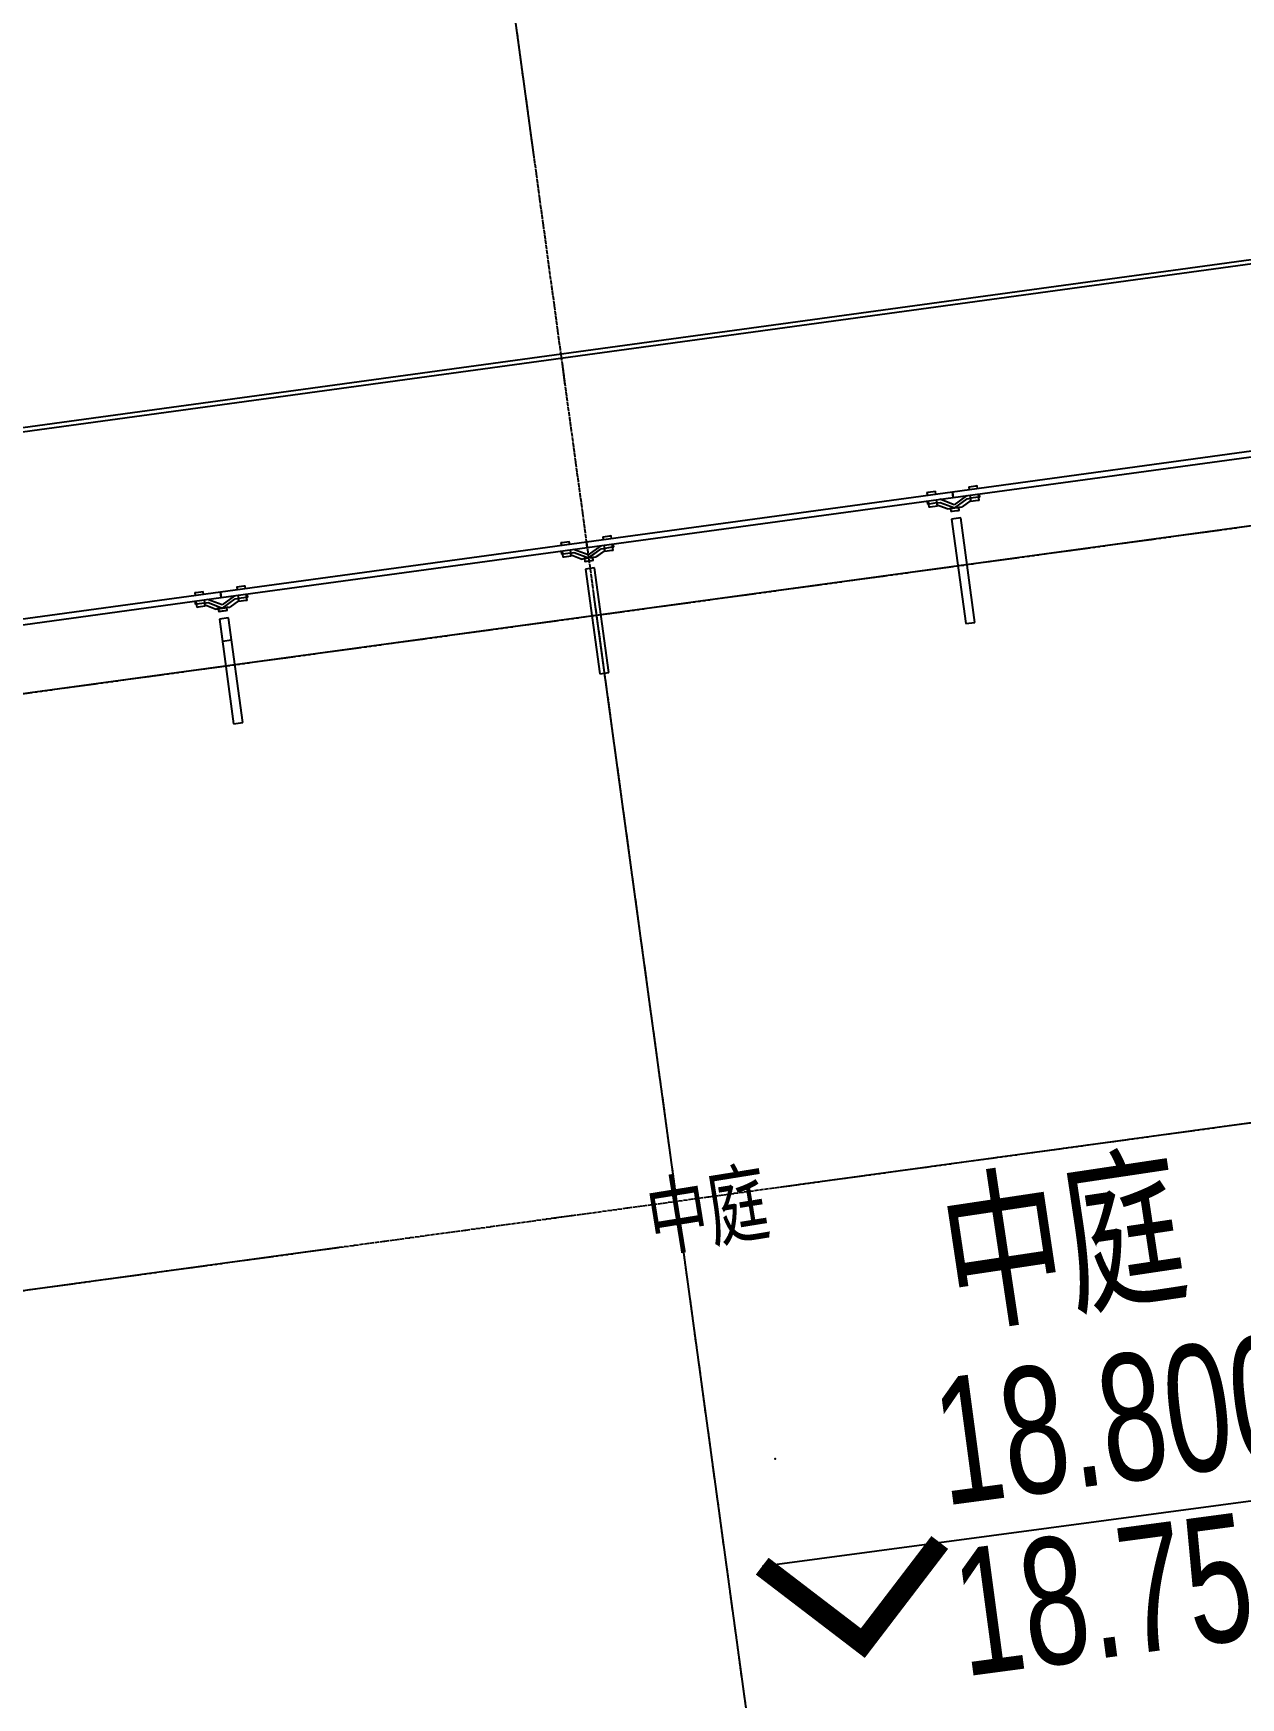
# Model space of a CAD drawing. Header units: millimetres. Extents: x -39175 to 150737, y -15023 to 140542.
# Drawn here: x -17120 to -11401, y 108529 to 116409 of the extents above; entities that cross this region are included whole.
import ezdxf
from ezdxf.enums import TextEntityAlignment as Align

# ---------------------------------------------------------------- set-up
doc = ezdxf.new("R2010")
doc.units = ezdxf.units.MM
doc.header["$LTSCALE"] = 10
doc.linetypes.add('E-RG-1F$0$$0$DOTE', pattern=[2.42, 2, -0.2, 0.02, -0.2])
doc.linetypes.add('XRE2$0$HIDDEN', pattern=[0.375, 0.25, -0.125])
for name, color, linetype in [('A—楼梯、电梯、栏杆', 50, 'Continuous'), ('A—轴线、尺寸', 1, 'Continuous'), ('A—门窗', 135, 'Continuous'), ('I—平面—文字', 40, 'Continuous'), ('I—平面—文字（放大1：100）', 40, 'XRE2$0$HIDDEN'), ('I—平面—标高', 40, 'Continuous'), ('轴线100', 1, 'Continuous')]:
    doc.layers.add(name, color=color, linetype=linetype)
doc.layers.add('E-RF-5F$0$A-GLAZ', color=6, linetype='Continuous', lineweight=5)
doc.layers.add('E-RF-5F$0$A-GLAZ-CWMG', color=3, linetype='Continuous', lineweight=5)
doc.styles.add('ARIAL', font='arial.ttf')
doc.styles.add('E1-RI-5F$0$$4$XD2008', font='SIMYOU.TTF', dxfattribs={"width": 0.7})
doc.styles.add('XD2008', font='SIMYOU.TTF', dxfattribs={"width": 0.7, "height": 600})
doc.dimstyles.new('200', dxfattribs={"dimscale": 200, "dimtxt": 2.5, "dimasz": 2, "dimexe": 1, "dimexo": 1, "dimgap": 0.8, "dimtad": 1, "dimdec": 0, "dimdsep": 46, "dimtxsty": 'ARIAL', "dimblk1": 'ARCHTICK', "dimblk2": 'ARCHTICK', "dimsah": 1, "dimcen": -0.9, "dimdle": 1, "dimclrd": 256, "dimclre": 256, "dimclrt": 40, "dimaunit": 1, "dimadec": 0, "dimazin": 0, "dimtfac": 0.35, "dimtdec": 0, "dimtix": 1, "dimtmove": 2, "dimatfit": 3, "dimldrblk": 'ARCHTICK', "dimfxl": 0, "dimtvp": 0.8, "dimtolj": 1, "dimtzin": 0, "dimarcsym": 0})

# ---------------------------------------------------------------- blocks, each defined once
blk = doc.blocks.new('E-RF-5F$0$Spider Panel - Spider Panel-10878150-E2 号楼五层平面图 5TH FLOOR PLAN')
at = {"layer": 'A—门窗', "color": 8, "lineweight": 9}
for p, q in [((-1000, 0), (-1000, -15.1)), ((-995, 40.4), (-995, 25.4)), ((-995, 40.4), (-989.1, 40.4)), ((-995, 0), (-995, -30.1)), ((-989.1, 40.4), (-955, 40.4)), ((-955, 25.4), (-955, 40.4)), ((-955, -30.1), (-955, 0)), ((-875, -35), (-939.6, 0)), ((-810.4, 0), (-875, -35)), ((-795, 40.4), (-795, 25.4)), ((-795, 40.4), (-760.9, 40.4)), ((-795, 0), (-795, -30.1)), ((-760.9, 40.4), (-755, 40.4)), ((-755, 25.4), (-755, 40.4)), ((-755, -30.1), (-755, 0)), ((-750, -15.1), (-750, 0)), ((750, 0), (750, -15.1)), ((755, 40.4), (755, 25.4)), ((755, 40.4), (760.9, 40.4)), ((755, 0), (755, -30.1)), ((760.9, 40.4), (795, 40.4)), ((795, 25.4), (795, 40.4)), ((795, -30.1), (795, 0)), ((875, -35), (810.4, 0)), ((939.6, 0), (875, -35)), ((955, 40.4), (955, 25.4)), ((955, 40.4), (989.1, 40.4)), ((955, 0), (955, -30.1)), ((989.1, 40.4), (995, 40.4)), ((995, 25.4), (995, 40.4)), ((995, -30.1), (995, 0)), ((1000, -15.1), (1000, 0)), ((-992.7, -15.1), (-1000, -15.1)), ((-989.1, -30.1), (-995, -30.1)), ((-957.3, -15.1), (-992.7, -15.1)), ((-955, -30.1), (-989.1, -30.1)), ((-957.3, -15.1), (-939.6, -15.1)), ((-943.3, -32.2), (-955, -25.9)), ((-939.6, -15.1), (-875, -50)), ((-910.4, -50), (-917.9, -46)), ((-910.4, -50), (-892.7, -50)), ((-910.4, -50), (-875, -50)), ((-900, -46), (-900, -50)), ((-900, -46), (-900, -50)), ((-895, -50), (-895, -65)), ((-895, -50), (-895, -65)), ((-895, -50), (-895, -65)), ((-895, -50), (-895, -65)), ((-889.1, -65), (-895, -65)), ((-860.9, -65), (-895, -65)), ((-860.9, -65), (-895, -65)), ((-889.1, -65), (-895, -65)), ((-892.7, -50), (-875, -50)), ((-855, -65), (-889.1, -65)), ((-855, -65), (-889.1, -65)), ((-875, -50), (-810.4, -15.1)), ((-875, -50), (-839.6, -50)), ((-875, -50), (-857.3, -50)), ((-855, -65), (-860.9, -65)), ((-855, -65), (-860.9, -65)), ((-857.3, -50), (-839.6, -50)), ((-855, -65), (-855, -50)), ((-855, -65), (-855, -50)), ((-855, -65), (-855, -50)), ((-855, -65), (-855, -50)), ((-850, -50), (-850, -46)), ((-850, -50), (-850, -46)), ((-795, -25.9), (-839.6, -50)), ((-810.4, -15.1), (-792.7, -15.1)), ((-760.9, -30.1), (-795, -30.1)), ((-757.3, -15.1), (-792.7, -15.1)), ((-755, -30.1), (-760.9, -30.1)), ((-750, -15.1), (-757.3, -15.1)), ((757.3, -15.1), (750, -15.1)), ((760.9, -30.1), (755, -30.1)), ((792.7, -15.1), (757.3, -15.1)), ((795, -30.1), (760.9, -30.1)), ((792.7, -15.1), (810.4, -15.1)), ((839.6, -50), (795, -25.9)), ((810.4, -15.1), (875, -50)), ((839.6, -50), (857.3, -50)), ((839.6, -50), (875, -50)), ((850, -46), (850, -50)), ((850, -46), (850, -50)), ((855, -50), (855, -65)), ((855, -50), (855, -65)), ((855, -50), (855, -65)), ((855, -50), (855, -65)), ((860.9, -65), (855, -65)), ((889.1, -65), (855, -65)), ((889.1, -65), (855, -65)), ((860.9, -65), (855, -65)), ((857.3, -50), (875, -50)), ((895, -65), (860.9, -65)), ((895, -65), (860.9, -65)), ((875, -50), (939.6, -15.1)), ((875, -50), (910.4, -50)), ((875, -50), (892.7, -50)), ((895, -65), (889.1, -65)), ((895, -65), (889.1, -65)), ((892.7, -50), (910.4, -50)), ((895, -65), (895, -50)), ((895, -65), (895, -50)), ((895, -65), (895, -50)), ((895, -65), (895, -50)), ((900, -50), (900, -46)), ((900, -50), (900, -46)), ((955, -25.9), (910.4, -50)), ((939.6, -15.1), (957.3, -15.1)), ((989.1, -30.1), (955, -30.1)), ((992.7, -15.1), (957.3, -15.1)), ((995, -30.1), (989.1, -30.1)), ((1000, -15.1), (992.7, -15.1))]:
    blk.add_line(p, q, dxfattribs=at)
at = {"layer": 'A—门窗'}
for p, q in [((875, 25.4), (-875, 25.4)), ((-875, 25.4), (-875, 0)), ((-875, 0), (875, 0)), ((875, 0), (875, 25.4))]:
    blk.add_line(p, q, dxfattribs=at)
blk = doc.blocks.new('E-RF-5F$0$Spider Panel - Spider Panel-V27-E2 号楼五层平面图 5TH FLOOR PLAN')
at = {"layer": 'A—门窗', "color": 8, "lineweight": 9}
for p, q in [((-995, 40.4), (-995, 25.4)), ((-995, 40.4), (-989.1, 40.4)), ((-995, 0), (-995, -30.1)), ((-989.1, 40.4), (-955, 40.4)), ((-955, 25.4), (-955, 40.4)), ((-955, -30.1), (-955, 0)), ((-810.4, 0), (-875, -35)), ((-795, 40.4), (-795, 25.4)), ((-795, 40.4), (-760.9, 40.4)), ((-795, 0), (-795, -30.1)), ((-760.9, 40.4), (-755, 40.4)), ((-755, 25.4), (-755, 40.4)), ((755, 40.4), (755, 25.4)), ((755, 40.4), (760.9, 40.4)), ((760.9, 40.4), (795, 40.4)), ((795, 25.4), (795, 40.4)), ((795, -30.1), (795, 0)), ((955, 40.4), (955, 25.4)), ((955, 40.4), (989.1, 40.4)), ((989.1, 40.4), (995, 40.4)), ((995, 25.4), (995, 40.4)), ((995, -30.1), (995, 0)), ((-1000, 0), (-1000, -15.1)), ((-992.7, -15.1), (-1000, -15.1)), ((-989.1, -30.1), (-995, -30.1)), ((-957.3, -15.1), (-992.7, -15.1)), ((-955, -30.1), (-989.1, -30.1)), ((-957.3, -15.1), (-939.6, -15.1)), ((-910.4, -50), (-955, -25.9)), ((-875, -35), (-939.6, 0)), ((-939.6, -15.1), (-875, -50)), ((-910.4, -50), (-892.7, -50)), ((-910.4, -50), (-875, -50)), ((-900, -46), (-900, -50)), ((-900, -46), (-900, -50)), ((-895, -50), (-895, -65)), ((-895, -50), (-895, -65)), ((-895, -50), (-895, -65)), ((-895, -50), (-895, -65)), ((-889.1, -65), (-895, -65)), ((-860.9, -65), (-895, -65)), ((-860.9, -65), (-895, -65)), ((-889.1, -65), (-895, -65)), ((-892.7, -50), (-875, -50)), ((-855, -65), (-889.1, -65)), ((-855, -65), (-889.1, -65)), ((-875, -50), (-810.4, -15.1)), ((-875, -50), (-839.6, -50)), ((-875, -50), (-857.3, -50)), ((-855, -65), (-860.9, -65)), ((-855, -65), (-860.9, -65)), ((-857.3, -50), (-839.6, -50)), ((-855, -65), (-855, -50)), ((-855, -65), (-855, -50)), ((-855, -65), (-855, -50)), ((-855, -65), (-855, -50)), ((-850, -50), (-850, -46)), ((-850, -50), (-850, -46)), ((-795, -25.9), (-839.6, -50)), ((-810.4, -15.1), (-792.7, -15.1)), ((-760.9, -30.1), (-795, -30.1)), ((-757.3, -15.1), (-792.7, -15.1)), ((-755, -30.1), (-760.9, -30.1)), ((-750, -15.1), (-757.3, -15.1)), ((-755, -30.1), (-755, 0)), ((-750, -15.1), (-750, 0)), ((750, 0), (750, -15.1)), ((757.3, -15.1), (750, -15.1)), ((755, 0), (755, -30.1)), ((760.9, -30.1), (755, -30.1)), ((792.7, -15.1), (757.3, -15.1)), ((795, -30.1), (760.9, -30.1)), ((792.7, -15.1), (810.4, -15.1)), ((839.6, -50), (795, -25.9)), ((875, -35), (810.4, 0)), ((810.4, -15.1), (875, -50)), ((839.6, -50), (857.3, -50)), ((839.6, -50), (875, -50)), ((850, -46), (850, -50)), ((850, -46), (850, -50)), ((855, -50), (855, -65)), ((855, -50), (855, -65)), ((855, -50), (855, -65)), ((855, -50), (855, -65)), ((860.9, -65), (855, -65)), ((889.1, -65), (855, -65)), ((889.1, -65), (855, -65)), ((860.9, -65), (855, -65)), ((857.3, -50), (875, -50)), ((895, -65), (860.9, -65)), ((895, -65), (860.9, -65)), ((939.6, 0), (875, -35)), ((875, -50), (939.6, -15.1)), ((875, -50), (910.4, -50)), ((875, -50), (892.7, -50)), ((895, -65), (889.1, -65)), ((895, -65), (889.1, -65)), ((892.7, -50), (910.4, -50)), ((895, -65), (895, -50)), ((895, -65), (895, -50)), ((895, -65), (895, -50)), ((895, -65), (895, -50)), ((900, -50), (900, -46)), ((900, -50), (900, -46)), ((955, -25.9), (910.4, -50)), ((939.6, -15.1), (957.3, -15.1)), ((955, 0), (955, -30.1)), ((989.1, -30.1), (955, -30.1)), ((992.7, -15.1), (957.3, -15.1)), ((995, -30.1), (989.1, -30.1)), ((1000, -15.1), (992.7, -15.1)), ((1000, -15.1), (1000, 0))]:
    blk.add_line(p, q, dxfattribs=at)
at = {"layer": 'A—门窗'}
for p, q in [((875, 25.4), (-875, 25.4)), ((-875, 25.4), (-875, 0)), ((-875, 0), (875, 0)), ((875, 0), (875, 25.4))]:
    blk.add_line(p, q, dxfattribs=at)
blk = doc.blocks.new('E-RF-5F$0$Spider Panel - Spider Panel-10878151-E2 号楼五层平面图 5TH FLOOR PLAN')
at = {"layer": 'A—门窗', "color": 8, "lineweight": 9}
for p, q in [((-1000, 0), (-1000, -15.1)), ((-995, 40.4), (-995, 25.4)), ((-995, 40.4), (-989.1, 40.4)), ((-995, 0), (-995, -30.1)), ((-989.1, 40.4), (-955, 40.4)), ((-955, 25.4), (-955, 40.4)), ((-955, -30.1), (-955, 0)), ((-875, -35), (-939.6, 0)), ((-810.4, 0), (-875, -35)), ((-795, 40.4), (-795, 25.4)), ((-795, 40.4), (-760.9, 40.4)), ((-795, 0), (-795, -30.1)), ((-760.9, 40.4), (-755, 40.4)), ((-755, 25.4), (-755, 40.4)), ((-755, -30.1), (-755, 0)), ((-750, -15.1), (-750, 0)), ((750, 0), (750, -15.1)), ((755, 40.4), (755, 25.4)), ((755, 40.4), (760.9, 40.4)), ((755, 0), (755, -30.1)), ((760.9, 40.4), (795, 40.4)), ((795, 25.4), (795, 40.4)), ((795, -30.1), (795, 0)), ((875, -35), (810.4, 0)), ((939.6, 0), (875, -35)), ((955, 40.4), (955, 25.4)), ((955, 40.4), (989.1, 40.4)), ((955, 0), (955, -30.1)), ((989.1, 40.4), (995, 40.4)), ((995, 25.4), (995, 40.4)), ((995, -30.1), (995, 0)), ((1000, -15.1), (1000, 0)), ((-992.7, -15.1), (-1000, -15.1)), ((-989.1, -30.1), (-995, -30.1)), ((-957.3, -15.1), (-992.7, -15.1)), ((-955, -30.1), (-989.1, -30.1)), ((-957.3, -15.1), (-939.6, -15.1)), ((-910.4, -50), (-955, -25.9)), ((-939.6, -15.1), (-875, -50)), ((-910.4, -50), (-892.7, -50)), ((-910.4, -50), (-875, -50)), ((-900, -46), (-900, -50)), ((-900, -46), (-900, -50)), ((-895, -50), (-895, -65)), ((-895, -50), (-895, -65)), ((-895, -50), (-895, -65)), ((-895, -50), (-895, -65)), ((-889.1, -65), (-895, -65)), ((-860.9, -65), (-895, -65)), ((-860.9, -65), (-895, -65)), ((-889.1, -65), (-895, -65)), ((-892.7, -50), (-875, -50)), ((-855, -65), (-889.1, -65)), ((-855, -65), (-889.1, -65)), ((-875, -50), (-810.4, -15.1)), ((-875, -50), (-839.6, -50)), ((-875, -50), (-857.3, -50)), ((-855, -65), (-860.9, -65)), ((-855, -65), (-860.9, -65)), ((-857.3, -50), (-839.6, -50)), ((-855, -65), (-855, -50)), ((-855, -65), (-855, -50)), ((-855, -65), (-855, -50)), ((-855, -65), (-855, -50)), ((-850, -50), (-850, -46)), ((-850, -50), (-850, -46)), ((-795, -25.9), (-839.6, -50)), ((-810.4, -15.1), (-792.7, -15.1)), ((-760.9, -30.1), (-795, -30.1)), ((-757.3, -15.1), (-792.7, -15.1)), ((-755, -30.1), (-760.9, -30.1)), ((-750, -15.1), (-757.3, -15.1)), ((757.3, -15.1), (750, -15.1)), ((760.9, -30.1), (755, -30.1)), ((792.7, -15.1), (757.3, -15.1)), ((795, -30.1), (760.9, -30.1)), ((792.7, -15.1), (810.4, -15.1)), ((839.6, -50), (795, -25.9)), ((810.4, -15.1), (875, -50)), ((839.6, -50), (857.3, -50)), ((839.6, -50), (875, -50)), ((850, -46), (850, -50)), ((850, -46), (850, -50)), ((855, -50), (855, -65)), ((855, -50), (855, -65)), ((855, -50), (855, -65)), ((855, -50), (855, -65)), ((860.9, -65), (855, -65)), ((889.1, -65), (855, -65)), ((889.1, -65), (855, -65)), ((860.9, -65), (855, -65)), ((857.3, -50), (875, -50)), ((895, -65), (860.9, -65)), ((895, -65), (860.9, -65)), ((875, -50), (939.6, -15.1)), ((875, -50), (910.4, -50)), ((875, -50), (892.7, -50)), ((895, -65), (889.1, -65)), ((895, -65), (889.1, -65)), ((892.7, -50), (910.4, -50)), ((895, -65), (895, -50)), ((895, -65), (895, -50)), ((895, -65), (895, -50)), ((895, -65), (895, -50)), ((900, -50), (900, -46)), ((900, -50), (900, -46)), ((955, -25.9), (910.4, -50)), ((939.6, -15.1), (957.3, -15.1)), ((989.1, -30.1), (955, -30.1)), ((992.7, -15.1), (957.3, -15.1)), ((995, -30.1), (989.1, -30.1)), ((1000, -15.1), (992.7, -15.1))]:
    blk.add_line(p, q, dxfattribs=at)
at = {"layer": 'A—门窗'}
for p, q in [((875, 25.4), (-875, 25.4)), ((-875, 25.4), (-875, 0)), ((-875, 0), (875, 0)), ((875, 0), (875, 25.4))]:
    blk.add_line(p, q, dxfattribs=at)
blk = doc.blocks.new('E-RF-5F$0$Spider Panel - Spider Panel-V28-E2 号楼五层平面图 5TH FLOOR PLAN')
at = {"layer": 'A—门窗', "color": 8, "lineweight": 9}
for p, q in [((-1000, 0), (-1000, -15.1)), ((-995, 40.4), (-995, 25.4)), ((-995, 40.4), (-989.1, 40.4)), ((-995, 0), (-995, -30.1)), ((-989.1, 40.4), (-955, 40.4)), ((-955, 25.4), (-955, 40.4)), ((-955, -30.1), (-955, 0)), ((-875, -35), (-939.6, 0)), ((-810.4, 0), (-875, -35)), ((-795, 40.4), (-795, 25.4)), ((-795, 40.4), (-760.9, 40.4)), ((-795, 0), (-795, -30.1)), ((-760.9, 40.4), (-755, 40.4)), ((-755, 25.4), (-755, 40.4)), ((-755, -30.1), (-755, 0)), ((-750, -15.1), (-750, 0)), ((750, 0), (750, -15.1)), ((755, 40.4), (755, 25.4)), ((755, 40.4), (760.9, 40.4)), ((755, 0), (755, -30.1)), ((760.9, 40.4), (795, 40.4)), ((795, 25.4), (795, 40.4)), ((795, -30.1), (795, 0)), ((874, -34.5), (810.4, 0)), ((939.6, 0), (899.4, -21.8)), ((957.3, 0), (939.6, 0)), ((955, 19.1), (955, -30.1)), ((957.3, 0), (992.7, 0)), ((992.7, 0), (1000, 0)), ((995, -30.1), (995, 19.1)), ((1000, -15.1), (1000, 0)), ((-992.7, -15.1), (-1000, -15.1)), ((-989.1, -30.1), (-995, -30.1)), ((-957.3, -15.1), (-992.7, -15.1)), ((-955, -30.1), (-989.1, -30.1)), ((-957.3, -15.1), (-939.6, -15.1)), ((-910.4, -50), (-955, -25.9)), ((-939.6, -15.1), (-875, -50)), ((-910.4, -50), (-892.7, -50)), ((-910.4, -50), (-875, -50)), ((-900, -46), (-900, -50)), ((-900, -46), (-900, -50)), ((-895, -50), (-895, -65)), ((-895, -50), (-895, -65)), ((-895, -50), (-895, -65)), ((-895, -50), (-895, -65)), ((-889.1, -65), (-895, -65)), ((-860.9, -65), (-895, -65)), ((-860.9, -65), (-895, -65)), ((-889.1, -65), (-895, -65)), ((-892.7, -50), (-875, -50)), ((-855, -65), (-889.1, -65)), ((-855, -65), (-889.1, -65)), ((-875, -50), (-810.4, -15.1)), ((-875, -50), (-839.6, -50)), ((-875, -50), (-857.3, -50)), ((-855, -65), (-860.9, -65)), ((-855, -65), (-860.9, -65)), ((-857.3, -50), (-839.6, -50)), ((-855, -65), (-855, -50)), ((-855, -65), (-855, -50)), ((-855, -65), (-855, -50)), ((-855, -65), (-855, -50)), ((-850, -50), (-850, -46)), ((-850, -50), (-850, -46)), ((-795, -25.9), (-839.6, -50)), ((-810.4, -15.1), (-792.7, -15.1)), ((-760.9, -30.1), (-795, -30.1)), ((-757.3, -15.1), (-792.7, -15.1)), ((-755, -30.1), (-760.9, -30.1)), ((-750, -15.1), (-757.3, -15.1)), ((757.3, -15.1), (750, -15.1)), ((760.9, -30.1), (755, -30.1)), ((792.7, -15.1), (757.3, -15.1)), ((795, -30.1), (760.9, -30.1)), ((792.7, -15.1), (810.4, -15.1)), ((839.6, -50), (795, -25.9)), ((810.4, -15.1), (874, -49.5)), ((839.6, -50), (857.3, -50)), ((839.6, -50), (874, -50)), ((850, -46), (850, -50)), ((850, -46), (850, -50)), ((855, -50), (855, -65)), ((855, -50), (855, -65)), ((855, -50), (855, -65)), ((855, -50), (855, -65)), ((860.9, -65), (855, -65)), ((874, -65), (855, -65)), ((874, -65), (855, -65)), ((860.9, -65), (855, -65)), ((857.3, -50), (874, -50)), ((874, -65), (860.9, -65)), ((874, -65), (860.9, -65)), ((899.4, -36.8), (939.6, -15.1)), ((899.4, -50), (910.4, -50)), ((899.4, -50), (910.4, -50)), ((900, -50), (900, -46)), ((900, -50), (900, -46)), ((955, -25.9), (910.4, -50)), ((939.6, -15.1), (957.3, -15.1)), ((989.1, -30.1), (955, -30.1)), ((992.7, -15.1), (957.3, -15.1)), ((995, -30.1), (989.1, -30.1)), ((1000, -15.1), (992.7, -15.1))]:
    blk.add_line(p, q, dxfattribs=at)
at = {"layer": 'A—门窗'}
for p, q in [((875, 25.4), (-875, 25.4)), ((-875, 25.4), (-875, 0)), ((-875, 0), (875, 0)), ((875, 0), (875, 25.4))]:
    blk.add_line(p, q, dxfattribs=at)
blk = doc.blocks.new('E-RF-5F$0$Rectangular Mullion - Icon Glass Fins-10878136-E2 号楼五层平面图 5TH FLOOR PLAN')
at = {"layer": 'E-RF-5F$0$A-GLAZ-CWMG', "lineweight": 18}
for p, q in [((-22, 100), (-22, 600)), ((-22, 600), (22, 600)), ((22, 600), (22, 100)), ((22, 100), (-22, 100))]:
    blk.add_line(p, q, dxfattribs=at)
blk = doc.blocks.new('_ArchTick')
at = {"color": 0, "linetype": 'ByBlock', "const_width": 0.15}
blk.add_lwpolyline([(-0.5, -0.5), (0.5, 0.5)], dxfattribs=at)
blk = doc.blocks.new('*D4653')
at = {"layer": 'A—轴线、尺寸', "linetype": 'ByBlock', "lineweight": -2}
for p, q in [((78472.2, 131606.8), (77673.1, 137453.1)), ((-33465.9, 122060), (77898.3, 137282)), ((-32386.9, 115642.3), (-33294.9, 122285.3))]:
    blk.add_line(p, q, dxfattribs=at)
at = {"layer": 'Defpoints', "color": 0, "linetype": 'ByBlock'}
for p in [(77700.2, 137254.9), (78499.3, 131408.6), (-32359.8, 115444.1, 0)]:
    blk.add_point(p, dxfattribs=at)
at = {"layer": 'A—轴线、尺寸', "linetype": 'ByBlock', "lineweight": -2, "xscale": 400, "yscale": 400, "zscale": 400}
for p, rotation in [((77700.2, 137254.9), 7.783339573525556), ((-33267.8, 122087.1), 187.7833395735256)]:
    blk.add_blockref('_ArchTick', p, dxfattribs=dict(at, rotation=rotation))
at = {"layer": 'A—轴线、尺寸', "color": 40, "linetype": 'ByBlock', "insert": (22159.9, 130082.5), "char_height": 500, "attachment_point": 5, "rotation": 7.78334, "style": 'ARIAL'}
blk.add_mtext('\\A1;112000', dxfattribs=at)
blk = doc.blocks.new('E1-RI-5F$0$$0$ECADI-TAG-HGHT_国标_')
at = {"color": 1}
blk.add_line((-2.121, 2.121), (11.768, 2.121), dxfattribs=at)
at = {"color": 1, "const_width": 0.5}
blk.add_lwpolyline([(-2.121, 2.121), (0, 0), (2.121, 2.121)], dxfattribs=at)
at = {"color": 1}
blk.add_point((-1.481, 4.6), dxfattribs=at)
at = {"style": 'E1-RI-5F$0$$4$XD2008', "width": 0.7}
blk.add_attdef('FL', text='', height=3, dxfattribs=at).set_placement((-2.689, 2.967), align=Align.RIGHT)
for tag, p in [('F.F.L.', (2.284, 2.967)), ('T.O.S.', (2.284, -1.104))]:
    blk.add_attdef(tag, p, '', height=3, dxfattribs=at)
blk = doc.blocks.new('A$C1C9D1350')
at = {"layer": '轴线100', "linetype": 'E-RG-1F$0$$0$DOTE'}
for p, q in [((-271518.9, 128766.8), (-267590, 100023.3)), ((-251705.1, 119160.8), (-291206.9, 113761.5)), ((-258261.4, 115438.6), (-290827.7, 110987.3))]:
    blk.add_line(p, q, dxfattribs=at)

msp = doc.modelspace()

# ---------------------------------------------------------------- linework, layer by layer
at = {"layer": 'A—楼梯、电梯、栏杆'}
for points in [[(-18357.2, 113239.8), (-18510.3, 114359.4), (-10682.9, 115429.3), (-10529.9, 114309.7)], [(-18337.4, 113242.5), (-18487.7, 114342.3), (-10700, 115406.8), (-10222, 111909.3), (-7948.8, 112219.5)]]:
    msp.add_lwpolyline(points, dxfattribs=at)
at = {"layer": 'A—轴线、尺寸', "linetype": 'E-RG-1F$0$$0$DOTE', "ltscale": 500}
for p, q in [((-16104.8, 125741.2), (-12176, 96997.7)), ((2886.3, 116022.8), (-36615.6, 110623.4)), ((-3670.1, 112300.6), (-36236.4, 107849.2))]:
    msp.add_line(p, q, dxfattribs=at)
at = {"layer": 'A—门窗'}
for p, q in [((-11032.2, 114473.6), (-12766.1, 114236.6)), ((-12762.7, 114211.4), (-11028.8, 114448.4)), ((-12688.9, 114262.3), (-12655, 114266.9)), ((-12688.9, 114262.3), (-12655, 114266.9)), ((-12688.9, 114262.3), (-12686.8, 114247.4)), ((-12688.9, 114262.3), (-12686.8, 114247.4)), ((-12655, 114266.9), (-12649.2, 114267.7)), ((-12655, 114266.9), (-12649.2, 114267.7)), ((-12647.2, 114252.8), (-12649.2, 114267.7)), ((-12647.2, 114252.8), (-12649.2, 114267.7)), ((-12766.1, 114236.6), (-14500, 113999.6)), ((-14496.5, 113974.4), (-12762.7, 114211.4)), ((-12887, 114235.2), (-12881.2, 114236)), ((-12887, 114235.2), (-12881.2, 114236)), ((-12887, 114235.2), (-12885, 114220.3)), ((-12887, 114235.2), (-12885, 114220.3)), ((-12886.5, 114194.5), (-12884.5, 114179.5)), ((-12886.5, 114194.5), (-12884.5, 114179.5)), ((-12881.6, 114195.2), (-12877.5, 114165.3)), ((-12881.6, 114195.2), (-12877.5, 114165.3)), ((-12881.2, 114236), (-12847.4, 114240.6)), ((-12881.2, 114236), (-12847.4, 114240.6)), ((-12842.2, 114185.3), (-12877.2, 114180.5)), ((-12842.2, 114185.3), (-12877.2, 114180.5)), ((-12845.4, 114225.7), (-12847.4, 114240.6)), ((-12845.4, 114225.7), (-12847.4, 114240.6)), ((-12842.2, 114185.3), (-12824.7, 114187.7)), ((-12842.2, 114185.3), (-12824.7, 114187.7)), ((-12837.8, 114170.8), (-12841.9, 114200.6)), ((-12837.8, 114170.8), (-12841.9, 114200.6)), ((-12757.9, 114176.7), (-12826.7, 114202.7)), ((-12757.9, 114176.7), (-12826.7, 114202.7)), ((-12824.7, 114187.7), (-12755.9, 114161.9)), ((-12824.7, 114187.7), (-12755.9, 114161.9)), ((-12762.7, 114211.4), (-12766.1, 114236.6)), ((-12766.1, 114236.6), (-12762.7, 114211.4)), ((-12698.6, 114220.2), (-12757.9, 114176.7)), ((-12698.6, 114220.2), (-12757.9, 114176.7)), ((-12755.9, 114161.9), (-12696.6, 114205.2)), ((-12755.9, 114161.9), (-12696.6, 114205.2)), ((-12679.9, 114196.6), (-12720.9, 114166.7)), ((-12679.9, 114196.6), (-12720.9, 114166.7)), ((-12696.6, 114205.2), (-12679, 114207.6)), ((-12696.6, 114205.2), (-12679, 114207.6)), ((-12683.4, 114222.2), (-12679.3, 114192.4)), ((-12683.4, 114222.2), (-12679.3, 114192.4)), ((-12645.5, 114197), (-12679.3, 114192.4)), ((-12645.5, 114197), (-12679.3, 114192.4)), ((-12644, 114212.4), (-12679, 114207.6)), ((-12644, 114212.4), (-12679, 114207.6)), ((-12639.7, 114197.8), (-12645.5, 114197)), ((-12639.7, 114197.8), (-12645.5, 114197)), ((-12636.8, 114213.4), (-12644, 114212.4)), ((-12636.8, 114213.4), (-12644, 114212.4)), ((-12639.7, 114197.8), (-12643.8, 114227.7)), ((-12639.7, 114197.8), (-12643.8, 114227.7)), ((-12636.8, 114213.4), (-12638.8, 114228.3)), ((-12636.8, 114213.4), (-12638.8, 114228.3)), ((-12877.2, 114180.5), (-12884.5, 114179.5)), ((-12877.2, 114180.5), (-12884.5, 114179.5)), ((-12871.7, 114166.1), (-12877.5, 114165.3)), ((-12871.7, 114166.1), (-12877.5, 114165.3)), ((-12837.8, 114170.8), (-12871.7, 114166.1)), ((-12837.8, 114170.8), (-12871.7, 114166.1)), ((-12790.9, 114157.1), (-12838.5, 114174.9)), ((-12790.9, 114157.1), (-12838.5, 114174.9)), ((-12790.9, 114157.1), (-12755.9, 114161.9)), ((-12790.9, 114157.1), (-12755.9, 114161.9)), ((-12790.9, 114157.1), (-12773.4, 114159.5)), ((-12790.9, 114157.1), (-12773.4, 114159.5)), ((-12781.2, 114162.5), (-12780.7, 114158.5)), ((-12781.2, 114162.5), (-12780.7, 114158.5)), ((-12781.2, 114162.5), (-12780.7, 114158.5)), ((-12781.2, 114162.5), (-12780.7, 114158.5)), ((-12775.7, 114159.2), (-12773.7, 114144.3)), ((-12775.7, 114159.2), (-12773.7, 114144.3)), ((-12775.7, 114159.2), (-12773.7, 114144.3)), ((-12775.7, 114159.2), (-12773.7, 114144.3)), ((-12775.7, 114159.2), (-12773.7, 114144.3)), ((-12775.7, 114159.2), (-12773.7, 114144.3)), ((-12775.7, 114159.2), (-12773.7, 114144.3)), ((-12775.7, 114159.2), (-12773.7, 114144.3)), ((-12739.8, 114148.9), (-12773.7, 114144.3)), ((-12739.8, 114148.9), (-12773.7, 114144.3)), ((-12739.8, 114148.9), (-12773.7, 114144.3)), ((-12739.8, 114148.9), (-12773.7, 114144.3)), ((-12767.9, 114145.1), (-12773.7, 114144.3)), ((-12767.9, 114145.1), (-12773.7, 114144.3)), ((-12767.9, 114145.1), (-12773.7, 114144.3)), ((-12767.9, 114145.1), (-12773.7, 114144.3)), ((-12773.4, 114159.5), (-12755.9, 114161.9)), ((-12773.4, 114159.5), (-12755.9, 114161.9)), ((-12734, 114149.7), (-12767.9, 114145.1)), ((-12734, 114149.7), (-12767.9, 114145.1)), ((-12734, 114149.7), (-12767.9, 114145.1)), ((-12734, 114149.7), (-12767.9, 114145.1)), ((-12755.9, 114161.9), (-12720.9, 114166.7)), ((-12755.9, 114161.9), (-12720.9, 114166.7)), ((-12755.9, 114161.9), (-12738.4, 114164.3)), ((-12755.9, 114161.9), (-12738.4, 114164.3)), ((-12734, 114149.7), (-12739.8, 114148.9)), ((-12734, 114149.7), (-12739.8, 114148.9)), ((-12734, 114149.7), (-12739.8, 114148.9)), ((-12734, 114149.7), (-12739.8, 114148.9)), ((-12738.4, 114164.3), (-12720.9, 114166.7)), ((-12738.4, 114164.3), (-12720.9, 114166.7)), ((-12734, 114149.7), (-12736.1, 114164.6)), ((-12734, 114149.7), (-12736.1, 114164.6)), ((-12734, 114149.7), (-12736.1, 114164.6)), ((-12734, 114149.7), (-12736.1, 114164.6)), ((-12734, 114149.7), (-12736.1, 114164.6)), ((-12734, 114149.7), (-12736.1, 114164.6)), ((-12734, 114149.7), (-12736.1, 114164.6)), ((-12734, 114149.7), (-12736.1, 114164.6)), ((-12731.1, 114165.3), (-12731.7, 114169.2)), ((-12731.1, 114165.3), (-12731.7, 114169.2)), ((-12731.1, 114165.3), (-12731.7, 114169.2)), ((-12731.1, 114165.3), (-12731.7, 114169.2)), ((-14422.7, 114025.3), (-14388.9, 114029.9)), ((-14422.7, 114025.3), (-14388.9, 114029.9)), ((-14422.7, 114025.3), (-14420.7, 114010.4)), ((-14422.7, 114025.3), (-14420.7, 114010.4)), ((-14388.9, 114029.9), (-14383.1, 114030.7)), ((-14388.9, 114029.9), (-14383.1, 114030.7)), ((-14381.1, 114015.8), (-14383.1, 114030.7)), ((-14381.1, 114015.8), (-14383.1, 114030.7)), ((-14500, 113999.6), (-16233.9, 113762.6)), ((-16230.4, 113737.4), (-14496.5, 113974.4)), ((-14620.9, 113998.2), (-14615.1, 113999)), ((-14620.9, 113998.2), (-14615.1, 113999)), ((-14620.9, 113998.2), (-14618.9, 113983.3)), ((-14620.9, 113998.2), (-14618.9, 113983.3)), ((-14620.4, 113957.5), (-14618.3, 113942.5)), ((-14620.4, 113957.5), (-14618.3, 113942.5)), ((-14615.4, 113958.2), (-14611.4, 113928.3)), ((-14615.4, 113958.2), (-14611.4, 113928.3)), ((-14615.1, 113999), (-14581.3, 114003.6)), ((-14615.1, 113999), (-14581.3, 114003.6)), ((-14576.1, 113948.3), (-14611.1, 113943.5)), ((-14576.1, 113948.3), (-14611.1, 113943.5)), ((-14579.2, 113988.7), (-14581.3, 114003.6)), ((-14579.2, 113988.7), (-14581.3, 114003.6)), ((-14576.1, 113948.3), (-14558.5, 113950.7)), ((-14576.1, 113948.3), (-14558.5, 113950.7)), ((-14571.7, 113933.8), (-14575.8, 113963.6)), ((-14571.7, 113933.8), (-14575.8, 113963.6)), ((-14491.8, 113939.7), (-14560.6, 113965.7)), ((-14491.8, 113939.7), (-14560.6, 113965.7)), ((-14558.5, 113950.7), (-14489.8, 113924.9)), ((-14558.5, 113950.7), (-14489.8, 113924.9)), ((-14496.5, 113974.4), (-14500, 113999.6)), ((-14500, 113999.6), (-14496.5, 113974.4)), ((-14432.5, 113983.2), (-14491.8, 113939.7)), ((-14432.5, 113983.2), (-14491.8, 113939.7)), ((-14489.8, 113924.9), (-14430.4, 113968.2)), ((-14489.8, 113924.9), (-14430.4, 113968.2)), ((-14413.7, 113959.6), (-14454.7, 113929.7)), ((-14413.7, 113959.6), (-14454.7, 113929.7)), ((-14430.4, 113968.2), (-14412.9, 113970.6)), ((-14430.4, 113968.2), (-14412.9, 113970.6)), ((-14417.3, 113985.2), (-14413.2, 113955.4)), ((-14417.3, 113985.2), (-14413.2, 113955.4)), ((-14379.4, 113960), (-14413.2, 113955.4)), ((-14379.4, 113960), (-14413.2, 113955.4)), ((-14377.9, 113975.4), (-14412.9, 113970.6)), ((-14377.9, 113975.4), (-14412.9, 113970.6)), ((-14373.6, 113960.8), (-14379.4, 113960)), ((-14373.6, 113960.8), (-14379.4, 113960)), ((-14370.6, 113976.4), (-14377.9, 113975.4)), ((-14370.6, 113976.4), (-14377.9, 113975.4)), ((-14373.6, 113960.8), (-14377.6, 113990.7)), ((-14373.6, 113960.8), (-14377.6, 113990.7)), ((-14370.6, 113976.4), (-14372.7, 113991.3)), ((-14370.6, 113976.4), (-14372.7, 113991.3)), ((-14611.1, 113943.5), (-14618.3, 113942.5)), ((-14611.1, 113943.5), (-14618.3, 113942.5)), ((-14605.5, 113929.1), (-14611.4, 113928.3)), ((-14605.5, 113929.1), (-14611.4, 113928.3)), ((-14571.7, 113933.8), (-14605.5, 113929.1)), ((-14571.7, 113933.8), (-14605.5, 113929.1)), ((-14524.8, 113920.1), (-14572.3, 113937.9)), ((-14524.8, 113920.1), (-14572.3, 113937.9)), ((-14524.8, 113920.1), (-14489.8, 113924.9)), ((-14524.8, 113920.1), (-14489.8, 113924.9)), ((-14524.8, 113920.1), (-14507.3, 113922.5)), ((-14524.8, 113920.1), (-14507.3, 113922.5)), ((-14515.1, 113925.5), (-14514.5, 113921.5)), ((-14515.1, 113925.5), (-14514.5, 113921.5)), ((-14515.1, 113925.5), (-14514.5, 113921.5)), ((-14515.1, 113925.5), (-14514.5, 113921.5)), ((-14509.6, 113922.2), (-14507.5, 113907.3)), ((-14509.6, 113922.2), (-14507.5, 113907.3)), ((-14509.6, 113922.2), (-14507.5, 113907.3)), ((-14509.6, 113922.2), (-14507.5, 113907.3)), ((-14509.6, 113922.2), (-14507.5, 113907.3)), ((-14509.6, 113922.2), (-14507.5, 113907.3)), ((-14509.6, 113922.2), (-14507.5, 113907.3)), ((-14509.6, 113922.2), (-14507.5, 113907.3)), ((-14473.7, 113911.9), (-14507.5, 113907.3)), ((-14473.7, 113911.9), (-14507.5, 113907.3)), ((-14473.7, 113911.9), (-14507.5, 113907.3)), ((-14473.7, 113911.9), (-14507.5, 113907.3)), ((-14501.7, 113908.1), (-14507.5, 113907.3)), ((-14501.7, 113908.1), (-14507.5, 113907.3)), ((-14501.7, 113908.1), (-14507.5, 113907.3)), ((-14501.7, 113908.1), (-14507.5, 113907.3)), ((-14507.3, 113922.5), (-14489.8, 113924.9)), ((-14507.3, 113922.5), (-14489.8, 113924.9)), ((-14467.9, 113912.7), (-14501.7, 113908.1)), ((-14467.9, 113912.7), (-14501.7, 113908.1)), ((-14467.9, 113912.7), (-14501.7, 113908.1)), ((-14467.9, 113912.7), (-14501.7, 113908.1)), ((-14489.8, 113924.9), (-14454.7, 113929.7)), ((-14489.8, 113924.9), (-14454.7, 113929.7)), ((-14489.8, 113924.9), (-14472.2, 113927.3)), ((-14489.8, 113924.9), (-14472.2, 113927.3)), ((-14467.9, 113912.7), (-14473.7, 113911.9)), ((-14467.9, 113912.7), (-14473.7, 113911.9)), ((-14467.9, 113912.7), (-14473.7, 113911.9)), ((-14467.9, 113912.7), (-14473.7, 113911.9)), ((-14472.2, 113927.3), (-14454.7, 113929.7)), ((-14472.2, 113927.3), (-14454.7, 113929.7)), ((-14467.9, 113912.7), (-14469.9, 113927.6)), ((-14467.9, 113912.7), (-14469.9, 113927.6)), ((-14467.9, 113912.7), (-14469.9, 113927.6)), ((-14467.9, 113912.7), (-14469.9, 113927.6)), ((-14467.9, 113912.7), (-14469.9, 113927.6)), ((-14467.9, 113912.7), (-14469.9, 113927.6)), ((-14467.9, 113912.7), (-14469.9, 113927.6)), ((-14467.9, 113912.7), (-14469.9, 113927.6)), ((-14465, 113928.3), (-14465.5, 113932.2)), ((-14465, 113928.3), (-14465.5, 113932.2)), ((-14465, 113928.3), (-14465.5, 113932.2)), ((-14465, 113928.3), (-14465.5, 113932.2)), ((-16156.6, 113788.3), (-16122.8, 113792.9)), ((-16156.6, 113788.3), (-16122.8, 113792.9)), ((-16156.6, 113788.3), (-16154.6, 113773.4)), ((-16156.6, 113788.3), (-16154.6, 113773.4)), ((-16122.8, 113792.9), (-16117, 113793.7)), ((-16122.8, 113792.9), (-16117, 113793.7)), ((-16115, 113778.8), (-16117, 113793.7)), ((-16115, 113778.8), (-16117, 113793.7)), ((-16233.9, 113762.6), (-17967.7, 113525.6)), ((-17964.3, 113500.4), (-16230.4, 113737.4)), ((-16354.8, 113761.2), (-16349, 113762)), ((-16354.8, 113761.2), (-16349, 113762)), ((-16354.8, 113761.2), (-16352.7, 113746.3)), ((-16354.8, 113761.2), (-16352.7, 113746.3)), ((-16354.3, 113720.5), (-16352.2, 113705.5)), ((-16354.3, 113720.5), (-16352.2, 113705.5)), ((-16349.3, 113721.2), (-16345.2, 113691.3)), ((-16349.3, 113721.2), (-16345.2, 113691.3)), ((-16349, 113762), (-16315.1, 113766.6)), ((-16349, 113762), (-16315.1, 113766.6)), ((-16309.9, 113711.3), (-16345, 113706.5)), ((-16309.9, 113711.3), (-16345, 113706.5)), ((-16313.1, 113751.7), (-16315.1, 113766.6)), ((-16313.1, 113751.7), (-16315.1, 113766.6)), ((-16309.9, 113711.3), (-16292.4, 113713.7)), ((-16309.9, 113711.3), (-16292.4, 113713.7)), ((-16305.6, 113696.8), (-16309.7, 113726.6)), ((-16305.6, 113696.8), (-16309.7, 113726.6)), ((-16225.7, 113702.7), (-16294.5, 113728.7)), ((-16225.7, 113702.7), (-16294.5, 113728.7)), ((-16292.4, 113713.7), (-16223.6, 113687.9)), ((-16292.4, 113713.7), (-16223.6, 113687.9)), ((-16230.4, 113737.4), (-16233.9, 113762.6)), ((-16233.9, 113762.6), (-16230.4, 113737.4)), ((-16166.4, 113746.2), (-16225.7, 113702.7)), ((-16166.4, 113746.2), (-16225.7, 113702.7)), ((-16223.6, 113687.9), (-16164.3, 113731.2)), ((-16223.6, 113687.9), (-16164.3, 113731.2)), ((-16147.6, 113722.6), (-16188.6, 113692.7)), ((-16147.6, 113722.6), (-16188.6, 113692.7)), ((-16164.3, 113731.2), (-16146.8, 113733.6)), ((-16164.3, 113731.2), (-16146.8, 113733.6)), ((-16151.2, 113748.2), (-16147.1, 113718.4)), ((-16151.2, 113748.2), (-16147.1, 113718.4)), ((-16113.2, 113723), (-16147.1, 113718.4)), ((-16113.2, 113723), (-16147.1, 113718.4)), ((-16111.8, 113738.4), (-16146.8, 113733.6)), ((-16111.8, 113738.4), (-16146.8, 113733.6)), ((-16107.4, 113723.8), (-16113.2, 113723)), ((-16107.4, 113723.8), (-16113.2, 113723)), ((-16104.5, 113739.4), (-16111.8, 113738.4)), ((-16104.5, 113739.4), (-16111.8, 113738.4)), ((-16107.4, 113723.8), (-16111.5, 113753.7)), ((-16107.4, 113723.8), (-16111.5, 113753.7)), ((-16104.5, 113739.4), (-16106.6, 113754.3)), ((-16104.5, 113739.4), (-16106.6, 113754.3)), ((-16345, 113706.5), (-16352.2, 113705.5)), ((-16345, 113706.5), (-16352.2, 113705.5)), ((-16339.4, 113692.1), (-16345.2, 113691.3)), ((-16339.4, 113692.1), (-16345.2, 113691.3)), ((-16305.6, 113696.8), (-16339.4, 113692.1)), ((-16305.6, 113696.8), (-16339.4, 113692.1)), ((-16258.7, 113683.1), (-16306.2, 113700.9)), ((-16258.7, 113683.1), (-16306.2, 113700.9)), ((-16258.7, 113683.1), (-16223.6, 113687.9)), ((-16258.7, 113683.1), (-16223.6, 113687.9)), ((-16258.7, 113683.1), (-16241.2, 113685.5)), ((-16258.7, 113683.1), (-16241.2, 113685.5)), ((-16249, 113688.5), (-16248.4, 113684.5)), ((-16249, 113688.5), (-16248.4, 113684.5)), ((-16249, 113688.5), (-16248.4, 113684.5)), ((-16249, 113688.5), (-16248.4, 113684.5)), ((-16243.5, 113685.2), (-16241.4, 113670.3)), ((-16243.5, 113685.2), (-16241.4, 113670.3)), ((-16243.5, 113685.2), (-16241.4, 113670.3)), ((-16243.5, 113685.2), (-16241.4, 113670.3)), ((-16243.5, 113685.2), (-16241.4, 113670.3)), ((-16243.5, 113685.2), (-16241.4, 113670.3)), ((-16243.5, 113685.2), (-16241.4, 113670.3)), ((-16243.5, 113685.2), (-16241.4, 113670.3)), ((-16207.6, 113674.9), (-16241.4, 113670.3)), ((-16207.6, 113674.9), (-16241.4, 113670.3)), ((-16207.6, 113674.9), (-16241.4, 113670.3)), ((-16207.6, 113674.9), (-16241.4, 113670.3)), ((-16235.6, 113671.1), (-16241.4, 113670.3)), ((-16235.6, 113671.1), (-16241.4, 113670.3)), ((-16235.6, 113671.1), (-16241.4, 113670.3)), ((-16235.6, 113671.1), (-16241.4, 113670.3)), ((-16241.2, 113685.5), (-16223.6, 113687.9)), ((-16241.2, 113685.5), (-16223.6, 113687.9)), ((-16201.8, 113675.7), (-16235.6, 113671.1)), ((-16201.8, 113675.7), (-16235.6, 113671.1)), ((-16201.8, 113675.7), (-16235.6, 113671.1)), ((-16201.8, 113675.7), (-16235.6, 113671.1)), ((-16223.6, 113687.9), (-16188.6, 113692.7)), ((-16223.6, 113687.9), (-16188.6, 113692.7)), ((-16223.6, 113687.9), (-16206.1, 113690.3)), ((-16223.6, 113687.9), (-16206.1, 113690.3)), ((-16201.8, 113675.7), (-16207.6, 113674.9)), ((-16201.8, 113675.7), (-16207.6, 113674.9)), ((-16201.8, 113675.7), (-16207.6, 113674.9)), ((-16201.8, 113675.7), (-16207.6, 113674.9)), ((-16206.1, 113690.3), (-16188.6, 113692.7)), ((-16206.1, 113690.3), (-16188.6, 113692.7)), ((-16201.8, 113675.7), (-16203.8, 113690.6)), ((-16201.8, 113675.7), (-16203.8, 113690.6)), ((-16201.8, 113675.7), (-16203.8, 113690.6)), ((-16201.8, 113675.7), (-16203.8, 113690.6)), ((-16201.8, 113675.7), (-16203.8, 113690.6)), ((-16201.8, 113675.7), (-16203.8, 113690.6)), ((-16201.8, 113675.7), (-16203.8, 113690.6)), ((-16201.8, 113675.7), (-16203.8, 113690.6)), ((-16198.9, 113691.3), (-16199.4, 113695.2)), ((-16198.9, 113691.3), (-16199.4, 113695.2)), ((-16198.9, 113691.3), (-16199.4, 113695.2)), ((-16198.9, 113691.3), (-16199.4, 113695.2))]:
    msp.add_line(p, q, dxfattribs=at)
at = {"layer": 'A—门窗', "extrusion": (0, 0, -1)}
for p, q in [((-12727.3, 114115.3), (-12770.9, 114109.4)), ((-12727.3, 114115.3), (-12770.9, 114109.4)), ((-12770.9, 114109.4), (-12703.2, 113614)), ((-12770.9, 114109.4), (-12703.2, 113614)), ((-12659.6, 113619.9), (-12727.3, 114115.3)), ((-12659.6, 113619.9), (-12727.3, 114115.3)), ((-14461.2, 113878.3), (-14504.8, 113872.4)), ((-14461.2, 113878.3), (-14504.8, 113872.4)), ((-14461.2, 113878.3), (-14504.8, 113872.4)), ((-14504.8, 113872.4), (-14437.1, 113377)), ((-14504.8, 113872.4), (-14437.1, 113377)), ((-14504.8, 113872.4), (-14437.1, 113377)), ((-14393.5, 113382.9), (-14461.2, 113878.3)), ((-14393.5, 113382.9), (-14461.2, 113878.3)), ((-14393.5, 113382.9), (-14461.2, 113878.3)), ((-16195.1, 113641.3), (-16238.7, 113635.4)), ((-16195.1, 113641.3), (-16238.7, 113635.4)), ((-16195.1, 113641.3), (-16238.7, 113635.4)), ((-16195.1, 113641.3), (-16238.7, 113635.4)), ((-16238.7, 113635.4), (-16171, 113140)), ((-16238.7, 113635.4), (-16171, 113140)), ((-16238.7, 113635.4), (-16224.4, 113531.3)), ((-16238.7, 113635.4), (-16171, 113140)), ((-16127.4, 113145.9), (-16195.1, 113641.3)), ((-16127.4, 113145.9), (-16195.1, 113641.3)), ((-16180.9, 113537.3), (-16195.1, 113641.3)), ((-16127.4, 113145.9), (-16195.1, 113641.3)), ((-12703.2, 113614), (-12659.6, 113619.9)), ((-12703.2, 113614), (-12659.6, 113619.9)), ((-16224.4, 113531.3), (-16180.9, 113537.3)), ((-14437.1, 113377), (-14393.5, 113382.9)), ((-14437.1, 113377), (-14393.5, 113382.9)), ((-14437.1, 113377), (-14393.5, 113382.9)), ((-16171, 113140), (-16127.4, 113145.9)), ((-16171, 113140), (-16127.4, 113145.9)), ((-16171, 113140), (-16127.4, 113145.9))]:
    msp.add_line(p, q, dxfattribs=at)

# ---------------------------------------------------------------- block references
at = {"layer": 'A—门窗', "extrusion": (0, 0, -1), "rotation": 172.2166604265777}
msp.add_blockref('E-RF-5F$0$Rectangular Mullion - Icon Glass Fins-10878136-E2 号楼五层平面图 5TH FLOOR PLAN', (12762.7, 114211.4), dxfattribs=at)
at = {"layer": 'E-RF-5F$0$A-GLAZ', "lineweight": 9, "rotation": 7.783339573422293}
for name, p in [('E-RF-5F$0$Spider Panel - Spider Panel-V28-E2 号楼五层平面图 5TH FLOOR PLAN', (-11895.7, 114329.9)), ('E-RF-5F$0$Spider Panel - Spider Panel-V28-E2 号楼五层平面图 5TH FLOOR PLAN', (-11895.7, 114329.9)), ('E-RF-5F$0$Spider Panel - Spider Panel-10878151-E2 号楼五层平面图 5TH FLOOR PLAN', (-13629.6, 114092.9)), ('E-RF-5F$0$Spider Panel - Spider Panel-10878151-E2 号楼五层平面图 5TH FLOOR PLAN', (-13629.6, 114092.9)), ('E-RF-5F$0$Spider Panel - Spider Panel-V27-E2 号楼五层平面图 5TH FLOOR PLAN', (-15363.5, 113855.9)), ('E-RF-5F$0$Spider Panel - Spider Panel-V27-E2 号楼五层平面图 5TH FLOOR PLAN', (-15363.5, 113855.9)), ('E-RF-5F$0$Spider Panel - Spider Panel-10878150-E2 号楼五层平面图 5TH FLOOR PLAN', (-17097.4, 113618.9)), ('E-RF-5F$0$Spider Panel - Spider Panel-10878150-E2 号楼五层平面图 5TH FLOOR PLAN', (-17097.4, 113618.9))]:
    msp.add_blockref(name, p, dxfattribs=at)
at = {"layer": 'I—平面—标高'}
ref = msp.add_blockref('E1-RI-5F$0$$0$ECADI-TAG-HGHT_国标_', (-13190.9, 108787.5), dxfattribs=dict(at, xscale=200.0000000007164, yscale=200, zscale=199.9999999997809, rotation=7.604996966306419))
ref.add_attrib('F.F.L.', '18.800', (-12803.7, 109437.9), dxfattribs={"layer": '0', "height": 600, "rotation": 7.605, "style": 'E1-RI-5F$0$$4$XD2008', "width": 0.7})
ref.add_attrib('T.O.S.', '18.750', (-12709, 108629), dxfattribs={"layer": '0', "height": 600, "rotation": 7.605, "style": 'E1-RI-5F$0$$4$XD2008', "width": 0.7})
at = {"layer": '轴线100'}
msp.add_blockref('A$C1C9D1350', (255414.1, -3026), dxfattribs=at)

# ---------------------------------------------------------------- texts
at = {"layer": 'I—平面—文字', "linetype": 'ByBlock', "style": 'XD2008', "width": 0.7}
msp.add_text('中庭', height=600, rotation=8.50907, dxfattribs=at).set_placement((-12765.3, 110313, 0))
at = {"layer": 'I—平面—文字（放大1：100）', "linetype": 'ByBlock', "style": 'XD2008', "width": 0.7}
msp.add_text('中庭', height=300, rotation=9.15842, dxfattribs=at).set_placement((-14185.9, 110645.3, 0))

# ---------------------------------------------------------------- dimensions: what is measured, and where the dimension line sits
at = {"layer": 'A—轴线、尺寸', "linetype": 'ByBlock'}
dim = msp.add_linear_dim(base=(77700.2, 137254.9), p1=(-32359.8, 115444.1, 0), p2=(78499.3, 131408.6), angle=7.78334, dimstyle='200', dxfattribs=at)
dim.commit()
dim.dimension.update_dxf_attribs({"geometry": '*D4653', "text_midpoint": (22159.9, 130082.5)})

doc.saveas('drawing.dxf')
